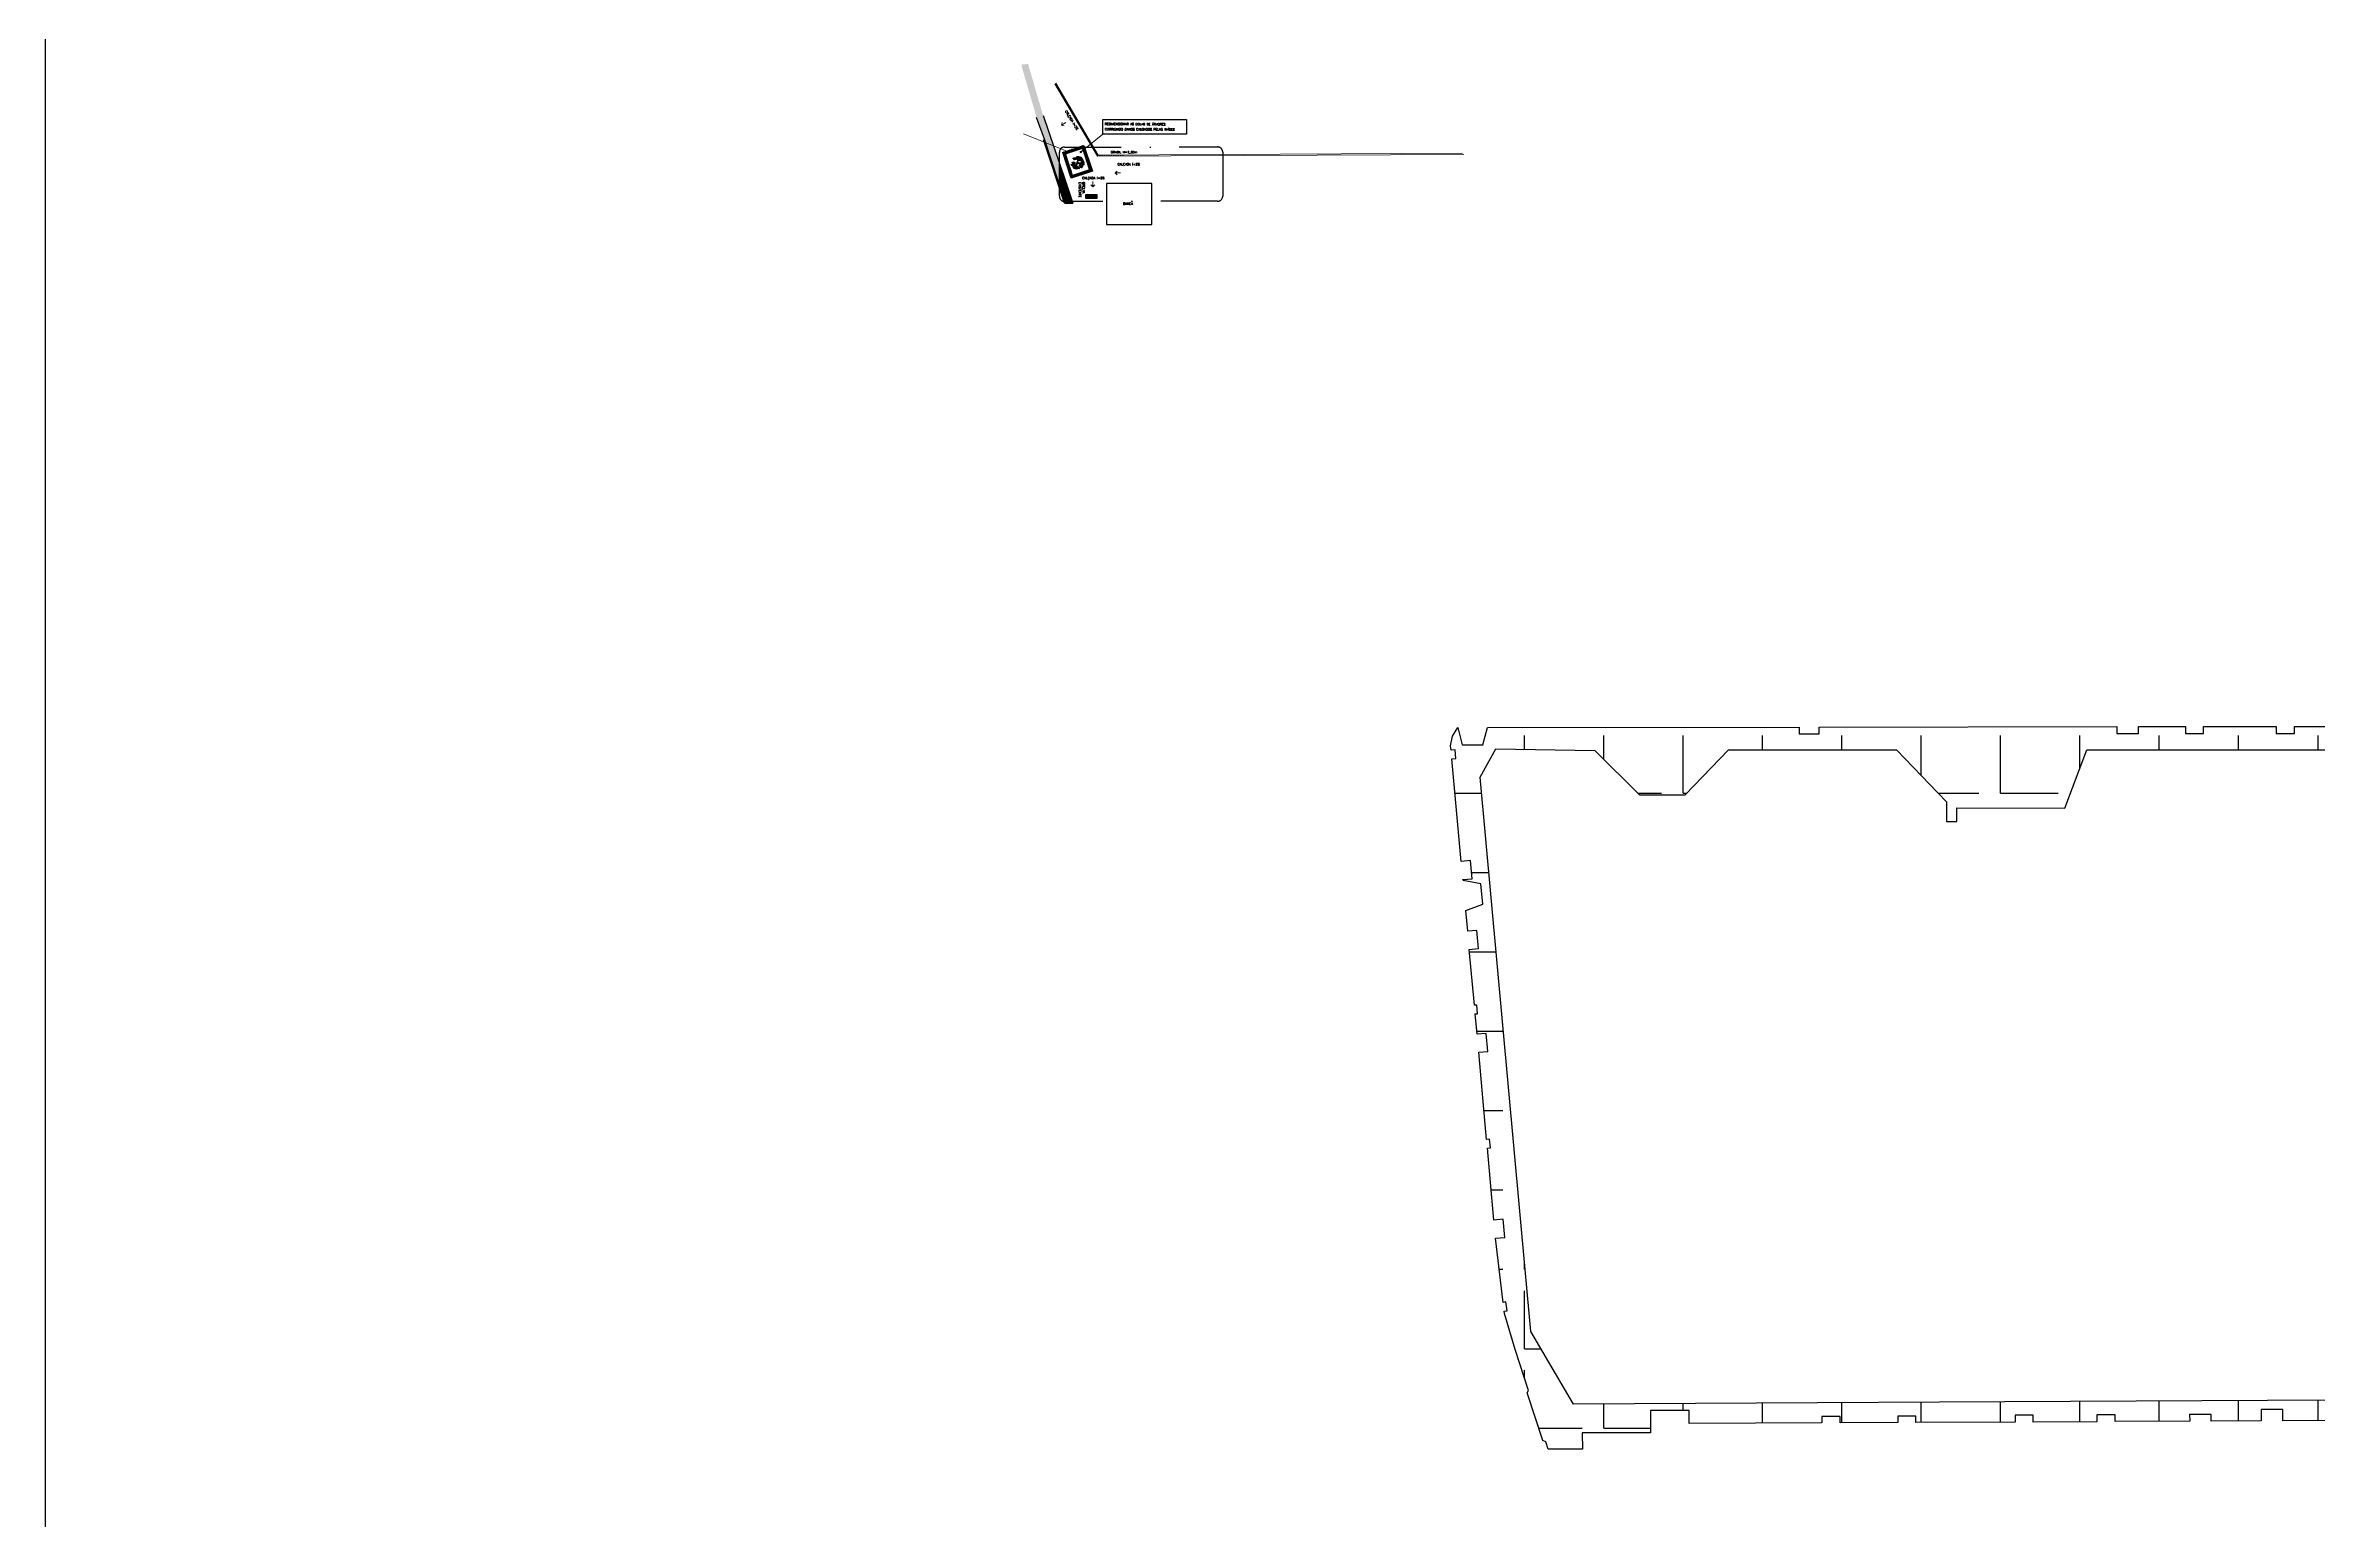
# Model space of a CAD drawing. Extents: x -1057 to 3416, y -340 to 4111.
# Drawn here: x 288.9 to 489, y -29.1 to 100.7 of the extents above; entities that cross this region are included whole.
import ezdxf

# ---------------------------------------------------------------- set-up
doc = ezdxf.new("R2010")
doc.units = 0
doc.header["$LTSCALE"] = 50
for name, pattern in [('CONTINU', [0]), ('DASHDOT', [1, 0.5, -0.25, 0, -0.25]), ('DGN Style 1', [0.003115, 5.18318e-06, -0.00311]), ('HIDDEN', [9.525, 6.35, -3.175])]:
    doc.linetypes.add(name, pattern=pattern)
doc.layers.add('0.1', color=8, linetype='Continuous', lineweight=13)
doc.layers.add('Margem A3', color=8, linetype='DGN Style 1', lineweight=0)
for name, color, linetype in [('HAC', 1, 'Continuous'), ('medir projeto', 6, 'Continuous'), ('OK', 96, 'Continuous')]:
    doc.layers.add(name, color=color, linetype=linetype)
doc.styles.add('60x100', font='romans.shx', dxfattribs={"height": 0.2})
doc.styles.add('80X50', font='romans.shx')
pattern_1 = [(90.064457, (-8.281247, -47.543193), (-0.054992578, -6.1866e-05), [0.03175, -0.0635]), (210.064457, (-8.281247, -47.543193), (0.027549867, -0.047594037), [0.03175, -0.0635]), (150.064457, (-8.281283, -47.511443), (-0.0274427115, -0.047655903), [0.03175, -0.0635])]

# ---------------------------------------------------------------- blocks, each defined once
blk = doc.blocks.new('L', base_point=(1.37, 0.59))
at = {"color": 3, "lineweight": -2}
for p, q in [((1.28, 0.65), (1.31, 0.68)), ((1.29, 0.6), (1.28, 0.65)), ((1.28, 0.57), (1.31, 0.59)), ((1.29, 0.52), (1.28, 0.57)), ((1.32, 0.59), (1.29, 0.6)), ((1.32, 0.51), (1.29, 0.52)), ((1.31, 0.68), (1.34, 0.62)), ((1.31, 0.59), (1.34, 0.54)), ((1.34, 0.62), (1.32, 0.59)), ((1.34, 0.54), (1.32, 0.51)), ((1.34, 0.49), (1.36, 0.55)), ((1.38, 0.48), (1.34, 0.49)), ((1.36, 0.55), (1.39, 0.55)), ((1.4, 0.53), (1.38, 0.48)), ((1.39, 0.55), (1.4, 0.53))]:
    blk.add_line(p, q, dxfattribs=at)
blk = doc.blocks.new('Árvore-13')
at = {"color": 3}
for p, q in [((-0.8, 0.3), (-0.96, 0.41)), ((-0.8, 0.41), (-0.95, 0.5)), ((-0.36, 0.35), (-0.8, 0.41)), ((-0.37, 0.23), (-0.8, 0.3)), ((-0.13, 0.11), (-0.37, 0.23)), ((-0.07, 0.19), (-0.36, 0.35)), ((-0.07, -0.04), (-0.13, 0.11)), ((0.03, 0.07), (-0.07, 0.19)), ((0.03, 0.07), (0.32, 0.33)), ((0.12, -0.05), (0.28, 0.13)), ((0.28, 0.13), (0.42, 0.28)), ((0.32, 0.33), (0.41, 0.54)), ((0.41, 0.54), (0.48, 0.66)), ((0.42, 0.28), (0.5, 0.51)), ((0.48, 0.66), (0.57, 0.72)), ((0.5, 0.51), (0.63, 0.67)), ((0.57, 0.72), (0.61, 0.82)), ((0.63, 0.67), (0.78, 0.72)), ((-0.3, -0.39), (-0.42, -0.69)), ((-0.2, -0.45), (-0.31, -0.74)), ((-0.31, -0.74), (-0.24, -0.89)), ((-0.15, -0.3), (-0.3, -0.39)), ((-0.05, -0.38), (-0.2, -0.45)), ((-0.07, -0.04), (-0.15, -0.3)), ((0.12, -0.05), (-0.05, -0.38))]:
    blk.add_line(p, q, dxfattribs=at)
at = {"color": 3, "xscale": 3.048, "yscale": 3.048, "zscale": 3.048}
for p, rotation in [((-1.44, 0.37), 347.8021081598379), ((-1.3, 0.88), 347.8021081598379), ((-1.13, 0.41), 347.8021081598379), ((-0.93, 0.96), 295.0165150851705), ((-0.85, 0.46), 295.0165150851705), ((-0.72, 1.45), 295.0165150851705), ((-0.49, 1.26), 295.0165150851705), ((-0.35, 0.69), 295.0165150851705), ((-0.25, 1.14), 295.0165150851705), ((0.17, 1.45), 190.1248425347958), ((0.35, 0.95), 190.1248425347958), ((0.58, 1.4), 190.1248425347958), ((0.68, 0.78), 190.1248425347958), ((0.76, 0.27), 190.1248425347958), ((0.8, -0.3), 190.1248425347958), ((0.85, 1.34), 190.1248425347958), ((1.12, 0.57), 190.1248425347958), ((1.2, -0.32), 190.1248425347958), ((1.21, 1.15), 190.1248425347958), ((1.25, 0.04), 190.1248425347958), ((1.32, 0.75), 190.1248425347958), ((1.58, 0.11), 190.1248425347958), ((-0.45, -1.4), 66.16076666471405), ((-0.1, -0.9), 66.16076666471405), ((-0.02, -1.19), 66.16076666471405), ((0.5, -1), 66.16076666471405), ((0.62, -1.32), 66.16076666471405)]:
    blk.add_blockref('L', p, dxfattribs=dict(at, rotation=rotation))
for p in [(-1.39, -0.31), (-1.23, -0.88), (-1.05, -0.53), (-0.87, -1.13), (-0.85, -0.45), (-0.67, -1.02), (-0.45, -1.04), (-0.44, -0.54)]:
    blk.add_blockref('L', p, dxfattribs=at)
blk = doc.blocks.new('_Open90')
at = {"color": 0, "linetype": 'ByBlock', "lineweight": -2}
for p, q in [((0, 0), (-1, 0)), ((-0.5, 0.5), (0, 0)), ((0, 0), (-0.5, -0.5))]:
    blk.add_line(p, q, dxfattribs=at)
blk = doc.blocks.new('A$C27293851')
at = {"layer": 'Margem A3', "color": 7, "linetype": 'CONTINU', "lineweight": -2}
for points in [[(0.34, 0.97), (0.34, 0), (0, 0), (0, 0.97)], [(0.3, 0.93), (0.3, 0.04), (0.04, 0.04), (0.04, 0.93)]]:
    blk.add_lwpolyline(points, close=True, dxfattribs=at)
at = {"layer": 'medir projeto', "color": 7, "linetype": 'CONTINU', "lineweight": -2}
for p, q in [((0.04, 0.88), (0.3, 0.88)), ((0.04, 0.83), (0.3, 0.83)), ((0.04, 0.77), (0.3, 0.77)), ((0.04, 0.72), (0.3, 0.72)), ((0.04, 0.67), (0.3, 0.67)), ((0.04, 0.61), (0.3, 0.61)), ((0.04, 0.56), (0.3, 0.56)), ((0.04, 0.51), (0.3, 0.51)), ((0.04, 0.45), (0.3, 0.45)), ((0.04, 0.4), (0.3, 0.4)), ((0.04, 0.34), (0.3, 0.34)), ((0.04, 0.29), (0.3, 0.29)), ((0.04, 0.24), (0.3, 0.24)), ((0.04, 0.18), (0.3, 0.18)), ((0.04, 0.13), (0.3, 0.13)), ((0.04, 0.08), (0.3, 0.08)), ((0.17, 0.04), (0.17, 0.93))]:
    blk.add_line(p, q, dxfattribs=at)

msp = doc.modelspace()

# ---------------------------------------------------------------- hatches: boundary and pattern name
at = {"layer": '0.1', "linetype": 'CONTINU', "lineweight": -2}
h = msp.add_hatch(dxfattribs=at)
h.set_pattern_fill('ANGLE', color=8)
h.set_pattern_definition([(0, (0, 0), (0, 6.985), [5.08, -1.905]), (90, (0, 0), (-6.985, 4e-16), [5.08, -1.905])])
h.paths.add_polyline_path([(483.952, -19.324), (485.852, -19.316), (485.854, -20.316), (498.253, -20.267), (498.251, -19.658), (499.851, -19.65), (499.853, -20.245), (503.073, -20.235), (503.072, -19.751), (509.042, -19.663), (512.432, -16.085), (512.412, -13.477), (513.032, -13.477), (513.065, -4.493), (512.471, -4.496), (512.467, -3.593), (513.069, -3.591), (513.079, -0.863), (512.284, -0.861), (512.29, 1.037), (513.084, 1.035), (513.138, 14.866), (512.469, 14.868), (512.475, 16.767), (513.145, 16.765), (513.16, 20.998), (512.926, 20.998), (512.929, 21.769), (513.161, 21.768), (513.175, 25.168), (512.574, 25.17), (512.581, 27.072), (513.182, 27.07), (513.22, 37.586), (512.287, 39.844), (510.023, 40.784), (504.883, 40.783), (504.883, 40.183), (503.283, 40.183), (503.283, 40.783), (494.633, 40.783), (494.633, 40.183), (493.033, 40.183), (493.033, 40.783), (486.883, 40.783), (486.883, 40.183), (485.283, 40.183), (485.283, 40.783), (478.883, 40.783), (478.883, 40.183), (477.283, 40.183), (477.283, 40.783), (473.146, 40.783), (473.146, 40.183), (471.246, 40.183), (471.246, 40.783), (445.049, 40.734), (445.049, 40.136), (443.297, 40.136), (443.3, 40.735), (415.859, 40.703), (415.446, 39.185), (413.636, 39.183), (413.248, 40.693), (412.774, 39.949), (412.62, 39.08), (412.655, 38.699), (413.005, 38.732), (413.075, 37.966), (412.726, 37.934), (413.557, 28.919), (414.362, 28.989), (414.499, 27.396), (413.703, 27.323), (413.712, 27.222), (415.273, 26.944), (415.437, 25.141), (413.952, 24.586), (414.117, 22.772), (414.913, 22.844), (415.059, 21.251), (414.262, 21.178), (414.709, 16.26), (414.909, 16.278), (414.979, 15.508), (414.78, 15.49), (414.942, 13.709), (415.738, 13.782), (415.883, 12.188), (415.087, 12.116), (415.784, 4.449), (416.046, 4.472), (416.116, 3.702), (415.855, 3.678), (416.431, -2.653), (417.228, -2.581), (417.373, -4.174), (416.576, -4.246), (417.227, -9.892), (417.487, -9.857), (417.59, -10.623), (417.33, -10.658), (417.36, -10.876), (418.283, -14.038), (419.458, -17.649), (419.353, -17.855), (420.735, -22.038), (420.984, -22.156), (421.2, -22.813), (424.209, -22.813), (424.208, -21.366), (430.204, -21.366), (430.202, -19.414), (433.607, -19.411), (433.611, -20.556), (445.294, -20.497), (445.289, -19.926), (446.892, -19.921), (446.894, -20.49), (451.965, -20.466), (451.962, -19.901), (453.562, -19.903), (453.565, -20.46), (462.298, -20.421), (462.295, -19.821), (463.895, -19.819), (463.895, -20.419), (469.492, -20.392), (469.49, -19.79), (471.09, -19.785), (471.092, -20.385), (477.661, -20.355), (477.658, -19.752), (479.557, -19.745), (479.56, -20.345), (483.953, -20.325)])
h.paths.add_polyline_path([(423.42, -18.844), (419.662, -12.456), (415.221, 36.341), (416.603, 38.831), (425.312, 38.687), (429.232, 34.781), (433.245, 34.761), (437.065, 38.729), (451.844, 38.735), (456.267, 34.169), (456.259, 32.427), (457.159, 32.427), (457.165, 33.643), (466.659, 33.596), (468.602, 38.745), (510.012, 38.733), (511.57, 37.566), (511.468, 1.675), (510.691, 1.675), (510.617, -13.225), (510.574, -15.39), (507.635, -18.421), (461.407, -18.653), (455.657, -18.682)], flags=16)
at = {"layer": 'HAC'}
h = msp.add_hatch(dxfattribs=at)
h.set_pattern_fill('HEX', color=256, scale=0.01, angle=90.06446, style=0)
h.set_pattern_definition(pattern_1)
h.paths.add_polyline_path([(375.472, 98.94), (375.451, 99.099), (374.852, 99.046), (374.883, 98.816), (376.181, 94.371), (376.293, 94.069), (377.018, 93.778), (376.751, 94.559)])
h = msp.add_hatch(dxfattribs=at)
h.set_pattern_fill('HEX', color=256, scale=0.01, angle=90.06446, style=0)
h.set_pattern_definition(pattern_1)
h.paths.add_polyline_path([(377.018, 93.778), (376.293, 94.069), (376.887, 92.465), (378.185, 88.512), (378.184, 90.375)])
h = msp.add_hatch(dxfattribs=at)
h.set_pattern_fill('HEX', color=256, scale=0.01, angle=90.06446, style=0)
h.set_pattern_definition(pattern_1)
h.paths.add_polyline_path([(378.701, 88.866), (378.184, 90.375), (378.185, 88.512), (378.682, 86.999), (379.314, 87)])
h = msp.add_hatch(dxfattribs=at)
h.set_pattern_fill('HEX', color=256, scale=0.01, angle=90.06446, style=0)
h.set_pattern_definition(pattern_1)
h.paths.add_polyline_path([(378.727, 91.19), (380.209, 91.677), (380.268, 91.497), (380.434, 91.632), (380.385, 91.782), (379.886, 91.782), (378.474, 91.318), (379.223, 89.038), (381.085, 89.649), (380.434, 91.632), (380.268, 91.497), (380.833, 89.777), (379.351, 89.29)])
h = msp.add_hatch(dxfattribs=at)
h.set_pattern_fill('HEX', color=256, scale=0.01, angle=90.06446, style=0)
h.set_pattern_definition(pattern_1)
h.paths.add_polyline_path([(379.886, 91.782), (380.385, 91.782), (380.336, 91.929)])
h = msp.add_hatch(dxfattribs=at)
h.set_pattern_fill('HEX', color=256, scale=0.01, angle=90.06446, style=0)
h.set_pattern_definition(pattern_1)
h.paths.add_polyline_path([(378.682, 86.999), (378.728, 86.86), (379.359, 86.86), (379.314, 87)])
at = {"layer": 'medir projeto', "linetype": 'CONTINU', "lineweight": -2}
h = msp.add_hatch(dxfattribs=at)
h.set_pattern_fill('ANGLE', color=8)
h.set_pattern_definition([(0, (-8.281, -47.543), (0, 6.985), [5.08, -1.905]), (90, (-8.281, -47.543), (-6.985, 4e-16), [5.08, -1.905])])
h.paths.add_polyline_path([(377.666, 91.886), (376.988, 92.158), (378.185, 88.512), (378.184, 90.375)])

# ---------------------------------------------------------------- linework, layer by layer
at = {"layer": '0.1', "color": 8}
for p, q in [((377.775, 97.36), (381.532, 90.973)), ((377.872, 97.392), (381.589, 91.073)), ((381.532, 90.973), (413.769, 91.135)), ((381.589, 91.073), (413.669, 91.234))]:
    msp.add_line(p, q, dxfattribs=at)
at = {"layer": '0.1', "color": 7}
for p, q in [((378.765, 93.939), (378.381, 93.703)), ((378.381, 93.703), (378.434, 93.932)), ((378.381, 93.703), (378.61, 93.646)), ((381.132, 88.297), (380.964, 88.462)), ((381.132, 88.748), (381.132, 88.297)), ((381.132, 88.297), (381.3, 88.462)), ((383.107, 89.503), (383.272, 89.671)), ((383.557, 89.503), (383.107, 89.503)), ((383.107, 89.503), (383.272, 89.335))]:
    msp.add_line(p, q, dxfattribs=at)
for points in [[(378.853, 91.41), (375.015, 92.949)], [(380.168, 91.416), (382.021, 92.919)]]:
    msp.add_lwpolyline(points, dxfattribs=at)
at = {"layer": '0.1', "color": 6, "linetype": 'CONTINU', "lineweight": -2}
for points in [[(498.253, -20.267), (485.854, -20.316), (485.852, -19.316), (483.952, -19.324), (483.953, -20.325), (479.56, -20.345), (479.557, -19.745), (477.658, -19.752), (477.661, -20.355), (471.092, -20.385), (471.09, -19.785), (469.49, -19.79), (469.492, -20.392), (463.895, -20.419), (463.895, -19.819), (462.295, -19.821), (462.298, -20.421), (453.565, -20.46), (453.562, -19.903), (451.962, -19.901), (451.965, -20.466), (446.894, -20.49), (446.892, -19.921), (445.289, -19.926), (445.294, -20.497), (433.611, -20.556), (433.607, -19.411), (430.202, -19.414), (430.204, -21.366), (424.208, -21.366), (424.209, -22.813), (421.2, -22.813), (420.984, -22.156), (420.735, -22.038), (419.353, -17.855), (419.458, -17.649), (418.283, -14.038), (417.36, -10.876), (417.33, -10.658), (417.59, -10.623), (417.487, -9.857), (417.227, -9.892), (416.576, -4.246), (417.373, -4.174), (417.228, -2.581), (416.431, -2.653), (415.855, 3.678), (416.116, 3.702), (416.046, 4.472), (415.784, 4.449), (415.087, 12.116), (415.883, 12.188), (415.738, 13.782), (414.942, 13.709), (414.78, 15.49), (414.979, 15.508), (414.909, 16.278), (414.709, 16.26), (414.262, 21.178), (415.059, 21.251), (414.913, 22.844), (414.117, 22.772), (413.952, 24.586), (415.437, 25.141), (415.273, 26.944), (413.712, 27.222), (413.703, 27.323), (414.499, 27.396), (414.362, 28.989), (413.557, 28.919), (412.726, 37.934), (413.075, 37.966), (413.005, 38.732), (412.655, 38.699), (412.62, 39.08), (412.774, 39.949), (413.248, 40.693)], [(413.248, 40.693), (413.636, 39.183), (415.446, 39.185), (415.859, 40.703), (443.3, 40.735), (443.297, 40.136), (445.049, 40.136), (445.049, 40.734), (471.246, 40.783), (471.246, 40.183), (473.146, 40.183), (473.146, 40.783), (477.283, 40.783), (477.283, 40.183), (478.883, 40.183), (478.883, 40.783), (485.283, 40.783), (485.283, 40.183), (486.883, 40.183), (486.883, 40.783), (493.033, 40.783)], [(507.635, -18.421), (461.407, -18.653), (455.657, -18.682), (423.42, -18.844), (419.662, -12.456), (415.221, 36.341), (416.603, 38.831)], [(416.603, 38.831), (425.312, 38.687), (429.232, 34.781), (433.245, 34.761), (437.065, 38.729), (451.844, 38.735), (456.267, 34.169), (456.259, 32.427), (457.159, 32.427), (457.165, 33.643), (466.659, 33.596), (468.602, 38.745), (510.012, 38.733)]]:
    msp.add_lwpolyline(points, dxfattribs=at)
at = {"layer": '0.1', "color": 8}
for centre in [(379.632, 94.302), (379.733, 94.13), (379.835, 93.957), (379.936, 93.784), (380.038, 93.612), (380.139, 93.439), (380.241, 93.267), (380.342, 93.094), (380.444, 92.922), (380.545, 92.749), (380.647, 92.576), (380.748, 92.404), (380.85, 92.231), (380.951, 92.059), (381.053, 91.886), (381.154, 91.714), (381.256, 91.541), (381.357, 91.368), (381.459, 91.196), (381.56, 91.023), (381.746, 91.024), (381.949, 91.025), (382.151, 91.026), (382.353, 91.027), (382.556, 91.028), (382.758, 91.029), (382.96, 91.03), (383.163, 91.031), (383.365, 91.032), (383.567, 91.033), (383.77, 91.034)]:
    msp.add_circle(centre, 0.0225, dxfattribs=at)
at = {"layer": 'Margem A3', "color": 7, "linetype": 'CONTINU', "lineweight": -2}
for p, q in [((376.887, 92.465), (376.181, 94.371)), ((376.751, 94.559), (378.701, 88.866)), ((378.623, 86.86), (376.793, 92.432)), ((378.728, 86.86), (376.887, 92.465)), ((378.474, 91.318), (380.336, 91.929)), ((380.336, 91.929), (381.085, 89.649)), ((378.701, 88.866), (379.359, 86.86)), ((381.085, 89.649), (379.223, 89.038))]:
    msp.add_line(p, q, dxfattribs=at)
at = {"layer": 'Margem A3', "color": 3, "linetype": 'CONTINU', "lineweight": -2}
msp.add_lwpolyline([(288.947, 769.066), (1851.613, 769.066), (1851.613, -142.249), (288.947, -142.249)], close=True, dxfattribs=at)
at = {"layer": 'Margem A3', "color": 7, "linetype": 'CONTINU', "lineweight": -2}
for points in [[(378.474, 91.318), (380.336, 91.929), (381.085, 89.649), (379.223, 89.038)], [(386.32, 84.964), (386.32, 88.564), (382.32, 88.564), (382.32, 84.964)]]:
    msp.add_lwpolyline(points, close=True, dxfattribs=at)
msp.add_lwpolyline([(378.727, 91.19), (380.209, 91.677), (380.833, 89.777), (379.351, 89.29), (378.727, 91.19)], dxfattribs=at)
at = {"layer": 'medir projeto', "color": 7, "linetype": 'CONTINU', "lineweight": -2}
msp.add_line((378.623, 86.86), (379.359, 86.86), dxfattribs=at)
msp.add_lwpolyline([(382.021, 94.209), (389.363, 94.209), (389.363, 92.917), (382.021, 92.917)], close=True, dxfattribs=at)
at = {"layer": 'medir projeto', "color": 6, "linetype": 'DASHDOT', "lineweight": -2, "ltscale": 0.2}
msp.add_lwpolyline([(392.108, 87.014), (378.638, 86.999, -0.4142607), (378.186, 87.45), (378.183, 91.329, -0.4141664), (378.634, 91.78), (392.104, 91.795, -0.4142607), (392.556, 91.344), (392.558, 87.466, -0.4141664)], format="xyb", close=True, dxfattribs=at)

# ---------------------------------------------------------------- block references
at = {"layer": '0.1', "color": 7, "yscale": 0.2, "zscale": 0.2}
for p, xscale, rotation in [((379.04, 91.338), -0.2, 158.948097599897), ((380.012, 91.29), 0.2, 219.0491630714577)]:
    msp.add_blockref('_Open90', p, dxfattribs=dict(at, xscale=xscale, rotation=rotation))
at = {"layer": 'medir projeto', "color": 7, "linetype": 'CONTINU', "lineweight": -2, "rotation": 270}
msp.add_blockref('A$C27293851', (380.512, 87.605), dxfattribs=at)
at = {"layer": 'OK', "color": 3, "linetype": 'HIDDEN', "xscale": 0.3107660917594164, "yscale": 0.3107660917594164, "zscale": 0.3107660917594164, "rotation": 196.6362105508732}
msp.add_blockref('Árvore-13', (379.786, 90.422), dxfattribs=at)

# ---------------------------------------------------------------- texts
at = {"layer": '0.1', "color": 7}
for s, rotation, style, p in [('CALÇADA i=2%%%', 301.57898, '80X50', (378.669, 94.932)), ('CORRIGINDO DANOS CAUSADOS PELAS RAÍZES', 359.71748, '80X50', (382.183, 93.257)), ('REDIMENSIONAR AS GOLAS DE ÁRVORES', 359.71748, '80X50', (382.183, 93.714)), ('EXISTENTE', 270, '60x100', (379.887, 88.706)), ('GRELHA', 270, '60x100', (380.22, 88.706))]:
    msp.add_text(s, height=0.2, rotation=rotation, dxfattribs=dict(at, style=style)).set_placement(p)
for s, style, p in [('GRADIL H=2,30m', '80X50', (382.711, 91.235)), ('CALÇADA i=2%%%', '80X50', (383.309, 90.174)), ('CALÇADA i=2%%%', '80X50', (380.197, 88.949)), ('BANCA', '60x100', (383.803, 86.694))]:
    msp.add_text(s, height=0.2, dxfattribs=dict(at, style=style)).set_placement(p)

doc.saveas('drawing.dxf')
